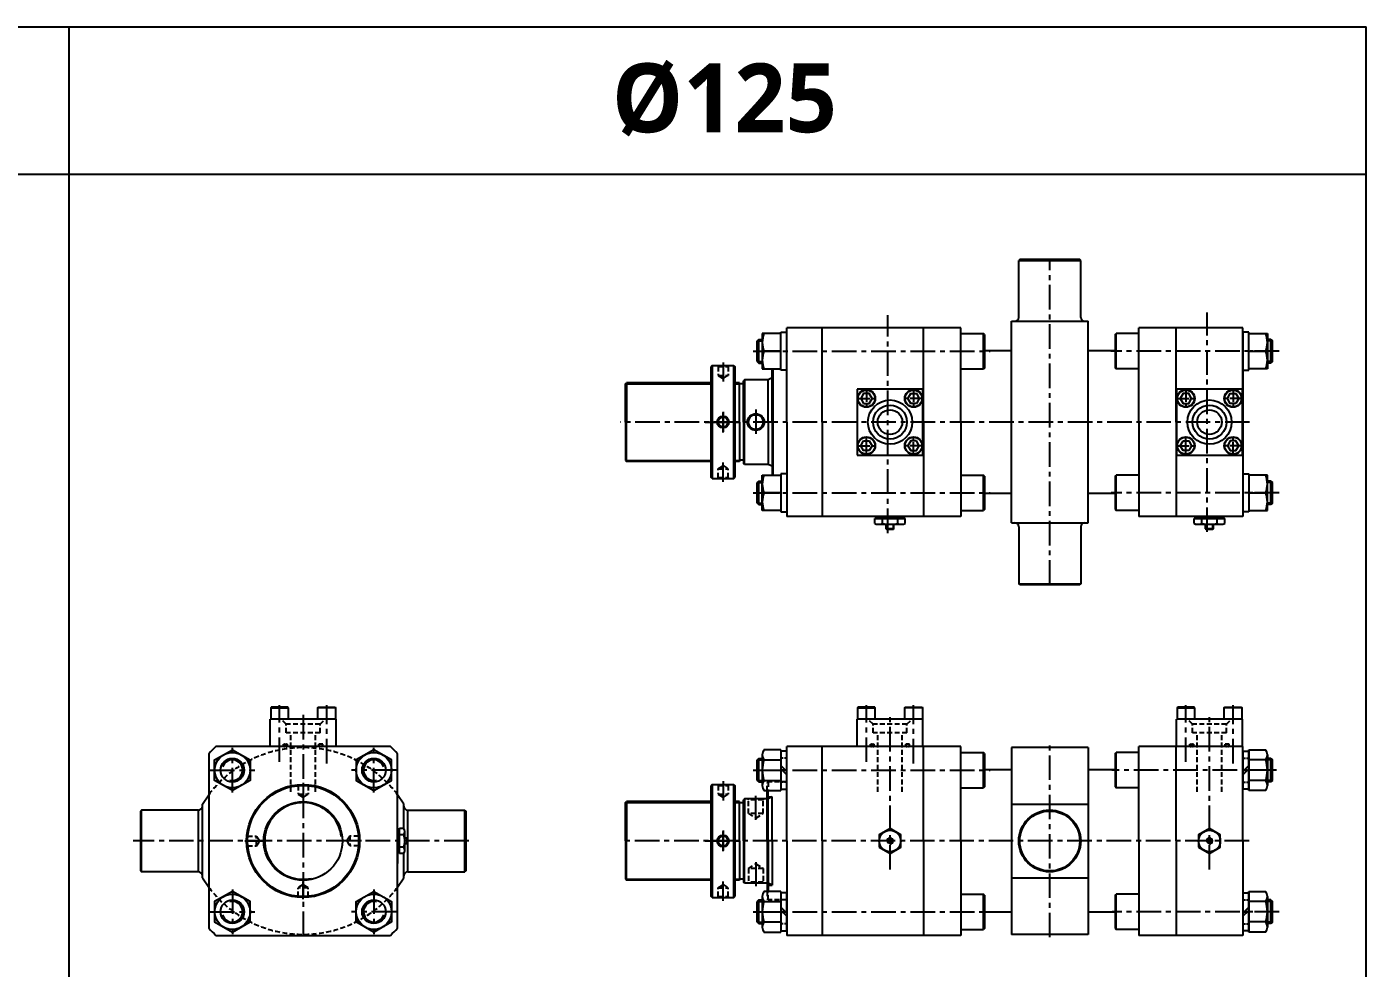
# Model space of a CAD drawing. Extents: x -819 to 9946, y 0 to 4813.
# Drawn here: x 4964 to 6327, y 3856 to 4813 of the extents above; entities that cross this region are included whole.
import ezdxf

# ---------------------------------------------------------------- set-up
doc = ezdxf.new("R2010")
doc.units = 0
doc.header["$LTSCALE"] = 10
doc.header["$MEASUREMENT"] = 0
for name, pattern in [('CENTER', [2, 1.25, -0.25, 0.25, -0.25]), ('CENTERX2', [4, 2.5, -0.5, 0.5, -0.5]), ('HIDDEN', [0.375, 0.25, -0.125]), ('HIDDENX2', [0.75, 0.5, -0.25])]:
    doc.linetypes.add(name, pattern=pattern)
doc.layers.get('0').update_dxf_attribs({"linetype": 'CONTINUOUS'})
doc.layers.get('DEFPOINTS').update_dxf_attribs({"linetype": 'CONTINUOUS'})
for name, color, linetype in [('BOM-UDEF', 3, 'CONTINUOUS'), ('CEN', 1, 'CENTERX2'), ('CENTER', 1, 'CENTER'), ('HID', 2, 'HIDDENX2'), ('HIDDEN', 2, 'HIDDEN'), ('ML', 7, 'CONTINUOUS')]:
    doc.layers.add(name, color=color, linetype=linetype)
doc.styles.add('문자', font='romans.shx')

msp = doc.modelspace()

# ---------------------------------------------------------------- linework, layer by layer
for p, q in [((0, 4813.421), (6326.829, 4813.421)), ((5007.241, 2898.27), (5007.241, 4813.421)), ((6326.829, 2898.27), (6326.829, 4813.421)), ((1792, 4663.42), (6326.829, 4663.42)), ((5351.191, 3988.249), (5348.691, 3988.249)), ((5351.191, 3982.249), (5348.691, 3982.249)), ((5351.191, 3982.249), (5351.191, 3988.249)), ((5351.191, 3988.249), (5351.691, 3987.749)), ((5351.191, 3982.249), (5351.691, 3982.749)), ((5351.691, 3982.749), (5351.691, 3987.749))]:
    msp.add_line(p, q)
at = {"color": 7, "linetype": 'Continuous'}
for p, q in [((5826.774, 4308.333), (5826.774, 4313.351)), ((5826.774, 4313.351), (5833.112, 4313.351)), ((5827.774, 4313.351), (5827.774, 4315.351)), ((5827.774, 4315.351), (5856.95, 4315.351)), ((5829.949, 4307.351), (5854.775, 4307.351)), ((5833.112, 4313.351), (5857.95, 4313.351)), ((5834.568, 4308.333), (5834.568, 4313.351)), ((5838.362, 4307.606), (5838.362, 4307.608)), ((5838.362, 4302.851), (5838.362, 4307.351)), ((5846.362, 4302.851), (5846.362, 4307.351)), ((5850.156, 4308.333), (5850.156, 4313.351)), ((5856.95, 4313.351), (5856.95, 4315.351)), ((5857.95, 4308.333), (5857.95, 4313.351)), ((6151.774, 4308.333), (6151.774, 4313.351)), ((6151.774, 4313.351), (6158.112, 4313.351)), ((6152.774, 4313.351), (6152.774, 4315.351)), ((6152.774, 4315.351), (6181.95, 4315.351)), ((6154.949, 4307.351), (6179.775, 4307.351)), ((6158.112, 4313.351), (6182.95, 4313.351)), ((6159.568, 4308.333), (6159.568, 4313.351)), ((6163.362, 4307.606), (6163.362, 4307.608)), ((6163.362, 4302.851), (6163.362, 4307.351)), ((6171.362, 4302.851), (6171.362, 4307.351)), ((6175.156, 4308.333), (6175.156, 4313.351)), ((6181.95, 4313.351), (6181.95, 4315.351)), ((6182.95, 4308.333), (6182.95, 4313.351)), ((5838.362, 4302.851), (5838.862, 4302.351)), ((5846.362, 4302.851), (5838.362, 4302.851)), ((5838.862, 4302.351), (5845.862, 4302.351)), ((5846.362, 4302.851), (5845.862, 4302.351)), ((6163.362, 4302.851), (6163.862, 4302.351)), ((6171.362, 4302.851), (6163.362, 4302.851)), ((6163.862, 4302.351), (6170.862, 4302.351)), ((6171.362, 4302.851), (6170.862, 4302.351)), ((5343.291, 3997.249), (5341.291, 3997.249)), ((5347.709, 3997.95), (5343.291, 3997.95)), ((5343.291, 3985.249), (5343.291, 3997.95)), ((5348.691, 3975.723), (5348.691, 3994.775)), ((5347.709, 3991.6), (5343.291, 3991.6)), ((5343.291, 3972.547), (5343.291, 3985.249)), ((5343.291, 3973.249), (5341.291, 3973.249)), ((5347.709, 3978.898), (5343.291, 3978.898)), ((5347.709, 3972.547), (5343.291, 3972.547))]:
    msp.add_line(p, q, dxfattribs=at)
for points in [[(5831.362, 3978.898), (5842.362, 3972.547), (5853.362, 3978.898), (5853.362, 3991.6), (5842.362, 3997.95), (5831.362, 3991.6)], [(6156.362, 3978.898), (6167.362, 3972.547), (6178.362, 3978.898), (6178.362, 3991.6), (6167.362, 3997.95), (6156.362, 3991.6)], [(5841.496, 3986.749), (5840.63, 3985.249), (5841.496, 3983.749), (5843.228, 3983.749), (5844.094, 3985.249), (5843.228, 3986.749)], [(6166.496, 3986.749), (6165.63, 3985.249), (6166.496, 3983.749), (6168.228, 3983.749), (6169.094, 3985.249), (6168.228, 3986.749)]]:
    msp.add_lwpolyline(points, close=True, dxfattribs=at)
for centre, radius in [((5842.362, 3985.249), 11), ((6167.362, 3985.249), 11), ((5842.362, 3985.249), 2.5), ((6167.362, 3985.249), 2.5)]:
    msp.add_circle(centre, radius, dxfattribs=at)
for centre, radius, start, end in [((5829.949, 4312.973), 5.623, 235.615753, 270), ((5830.671, 4315.571), 8.22, 241.700645, 298.299355), ((5842.354, 4338.697), 31.347, 255.617183, 270.014071), ((5842.37, 4338.697), 31.347, 269.985929, 284.382817), ((5854.053, 4315.571), 8.22, 241.700645, 298.299355), ((6154.949, 4312.973), 5.623, 235.615753, 270), ((6155.671, 4315.571), 8.22, 241.700645, 298.299355), ((6167.354, 4338.697), 31.347, 255.617183, 270.014071), ((6167.37, 4338.697), 31.347, 269.985929, 284.382817), ((6179.053, 4315.571), 8.22, 241.700645, 298.299355), ((5343.068, 3994.775), 5.623, 325.615753, 34.384247), ((5327.674, 3985.249), 21.018, 0, 17.587954), ((5327.674, 3985.249), 21.018, 342.412046, 0), ((5343.068, 3975.723), 5.623, 325.615753, 34.384247), ((5343.068, 3975.723), 5.623, 325.615753, 0)]:
    msp.add_arc(centre, radius, start, end, dxfattribs=at)
at = {"layer": 'BOM-UDEF', "color": 0}
for p, q in [((5965.862, 4513.851), (6043.862, 4513.851)), ((5965.862, 4308.851), (5965.862, 4513.851)), ((6043.862, 4308.851), (6043.862, 4513.851)), ((5142.786, 4022.749), (5149.286, 4032.321)), ((5347.786, 4022.749), (5341.286, 4032.321)), ((5965.862, 4022.749), (6043.862, 4022.749)), ((5138.786, 3953.749), (5138.786, 4016.749)), ((5351.786, 3953.749), (5351.786, 4016.749)), ((5142.786, 3947.749), (5149.286, 3938.176)), ((5341.286, 3938.176), (5347.786, 3947.749)), ((5965.862, 3947.749), (6043.862, 3947.749))]:
    msp.add_line(p, q, dxfattribs=at)
at = {"layer": 'CEN'}
for p, q in [((6004.862, 4245.851), (6004.862, 4576.851)), ((5840.106, 4298.353), (5840.106, 4520.143)), ((6165.106, 4299.552), (6165.106, 4522.838)), ((5703.255, 4483.351), (5944.099, 4483.351)), ((6238.124, 4483.351), (6067.041, 4483.351)), ((5672.558, 4472.095), (5672.558, 4452.538)), ((5672.558, 4472.095), (5672.558, 4452.538)), ((5672.558, 4421.861), (5672.558, 4401.584)), ((5672.558, 4400.841), (5672.558, 4421.117)), ((5705.862, 4424.304), (5705.862, 4398.397)), ((6208.23, 4411.351), (5567.857, 4411.351)), ((5654.43, 4411.351), (5689.706, 4411.351)), ((5654.43, 4411.351), (5689.706, 4411.351)), ((5654.43, 4411.351), (5689.706, 4411.351)), ((5654.43, 4411.351), (5689.706, 4411.351)), ((5672.558, 4350.606), (5672.558, 4370.163)), ((5672.558, 4350.606), (5672.558, 4370.163)), ((5703.205, 4339.351), (5944.099, 4339.351)), ((6238.124, 4339.351), (6067.203, 4339.351)), ((5221.286, 4065.622), (5221.286, 4123.252)), ((5269.286, 4064.22), (5269.286, 4123.252)), ((5818.362, 4065.622), (5818.362, 4123.252)), ((5866.362, 4064.22), (5866.362, 4123.252)), ((6143.362, 4065.622), (6143.362, 4123.252)), ((6191.362, 4064.22), (6191.362, 4123.252)), ((5245.286, 4113.403), (5245.286, 3884.709)), ((5842.362, 3956.208), (5842.362, 4111.175)), ((6167.362, 3956.208), (6167.362, 4112.529)), ((5173.286, 4034.513), (5173.286, 4079.984)), ((5317.286, 4034.513), (5317.286, 4079.984)), ((6004.862, 3887.328), (6004.862, 4085.803)), ((5150.551, 4057.249), (5196.022, 4057.249)), ((5340.022, 4057.249), (5294.551, 4057.249)), ((5703.217, 4057.249), (5944.099, 4057.249)), ((6235.491, 4057.249), (6067.884, 4057.249)), ((5245.286, 4044.493), (5245.286, 4026.437)), ((5672.558, 4045.993), (5672.558, 4026.437)), ((5672.558, 4045.993), (5672.558, 4026.437)), ((5705.862, 4006.693), (5705.862, 4031.322)), ((5672.558, 3995.759), (5672.558, 3975.482)), ((5672.558, 3974.739), (5672.558, 3995.015)), ((5413.861, 3985.249), (5072.515, 3985.249)), ((5186.042, 3985.249), (5204.098, 3985.249)), ((5304.531, 3985.249), (5286.474, 3985.249)), ((6207.747, 3985.249), (5568.001, 3985.249)), ((5654.43, 3985.249), (5689.706, 3985.249)), ((5654.43, 3985.249), (5689.706, 3985.249)), ((5654.43, 3985.249), (5689.706, 3985.249)), ((5654.43, 3985.249), (5689.706, 3985.249)), ((5705.862, 3963.805), (5705.862, 3939.176)), ((5245.286, 3926.004), (5245.286, 3944.061)), ((5672.558, 3924.504), (5672.558, 3944.061)), ((5672.558, 3924.504), (5672.558, 3944.061)), ((5173.286, 3935.984), (5173.286, 3890.513)), ((5317.286, 3935.984), (5317.286, 3890.513)), ((5150.551, 3913.249), (5196.022, 3913.249)), ((5340.022, 3913.249), (5294.551, 3913.249)), ((5703.217, 3913.249), (5944.099, 3913.249)), ((6238.124, 3913.249), (6068.343, 3913.249))]:
    msp.add_line(p, q, dxfattribs=at)
at = {"layer": 'CENTER'}
for p, q in [((5712.369, 4483.351), (5731.549, 4483.351)), ((6226.352, 4483.351), (6207.172, 4483.351)), ((5818.362, 4444.441), (5818.362, 4426.261)), ((5866.362, 4444.441), (5866.362, 4426.261)), ((6143.362, 4444.441), (6143.362, 4426.261)), ((6191.362, 4444.441), (6191.362, 4426.261)), ((5809.272, 4435.351), (5827.452, 4435.351)), ((5875.452, 4435.351), (5857.272, 4435.351)), ((6134.272, 4435.351), (6152.452, 4435.351)), ((6200.452, 4435.351), (6182.272, 4435.351)), ((5818.362, 4378.261), (5818.362, 4396.441)), ((5866.362, 4378.261), (5866.362, 4396.441)), ((6143.362, 4378.261), (6143.362, 4396.441)), ((6191.362, 4378.261), (6191.362, 4396.441)), ((5809.272, 4387.351), (5827.452, 4387.351)), ((5875.452, 4387.351), (5857.272, 4387.351)), ((6134.272, 4387.351), (6152.452, 4387.351)), ((6200.452, 4387.351), (6182.272, 4387.351)), ((5712.369, 4339.351), (5731.549, 4339.351)), ((6226.352, 4339.351), (6207.172, 4339.351)), ((5708.163, 4057.249), (5731.549, 4057.249)), ((5708.163, 4057.249), (5731.549, 4057.249)), ((5737.449, 4057.249), (5731.369, 4057.249)), ((6201.272, 4057.249), (6207.352, 4057.249)), ((6226.352, 4057.249), (6207.172, 4057.249)), ((5708.163, 3913.249), (5731.549, 3913.249)), ((5708.163, 3913.249), (5731.549, 3913.249)), ((5737.449, 3913.249), (5731.369, 3913.249)), ((6201.272, 3913.249), (6207.352, 3913.249)), ((6226.352, 3913.249), (6207.172, 3913.249)), ((6226.352, 3913.249), (6207.172, 3913.249))]:
    msp.add_line(p, q, dxfattribs=at)
at = {"layer": 'DEFPOINTS', "color": 0, "linetype": 'ByBlock'}
msp.add_point((5693.362, 3943.249), dxfattribs=at)
at = {"layer": 'HID'}
for p, q in [((5667.558, 4467.851), (5666.558, 4468.851)), ((5667.558, 4467.851), (5666.558, 4468.851)), ((5667.558, 4467.851), (5667.558, 4458.851)), ((5667.558, 4467.851), (5667.558, 4458.851)), ((5667.558, 4467.851), (5677.558, 4467.851)), ((5667.558, 4467.851), (5677.558, 4467.851)), ((5667.558, 4458.851), (5677.558, 4458.851)), ((5667.558, 4458.851), (5672.558, 4455.684)), ((5667.558, 4458.851), (5672.558, 4455.684)), ((5667.558, 4458.851), (5677.558, 4458.851)), ((5672.558, 4455.684), (5677.558, 4458.851)), ((5672.558, 4455.684), (5677.558, 4458.851)), ((5677.558, 4467.851), (5678.558, 4468.851)), ((5677.558, 4467.851), (5678.558, 4468.851)), ((5677.558, 4467.851), (5677.558, 4458.851)), ((5677.558, 4467.851), (5677.558, 4458.851)), ((5667.558, 4363.851), (5672.558, 4367.017)), ((5667.558, 4363.851), (5672.558, 4367.017)), ((5667.558, 4354.851), (5667.558, 4363.851)), ((5667.558, 4354.851), (5667.558, 4363.851)), ((5667.558, 4363.851), (5677.558, 4363.851)), ((5667.558, 4363.851), (5677.558, 4363.851)), ((5672.558, 4367.017), (5677.558, 4363.851)), ((5672.558, 4367.017), (5677.558, 4363.851)), ((5677.558, 4354.851), (5677.558, 4363.851)), ((5677.558, 4354.851), (5677.558, 4363.851)), ((5667.558, 4354.851), (5666.558, 4353.851)), ((5667.558, 4354.851), (5666.558, 4353.851)), ((5667.558, 4354.851), (5677.558, 4354.851)), ((5667.558, 4354.851), (5677.558, 4354.851)), ((5677.558, 4354.851), (5678.558, 4353.851)), ((5677.558, 4354.851), (5678.558, 4353.851)), ((5228.036, 4103.999), (5222.786, 4109.249)), ((5228.036, 4095.249), (5228.036, 4103.999)), ((5262.536, 4103.999), (5228.036, 4103.999)), ((5262.536, 4103.999), (5267.786, 4109.249)), ((5262.536, 4095.249), (5262.536, 4103.999)), ((5825.112, 4103.999), (5819.862, 4109.249)), ((5859.612, 4103.999), (5825.112, 4103.999)), ((5825.112, 4095.249), (5825.112, 4103.999)), ((5859.612, 4103.999), (5864.862, 4109.249)), ((5859.612, 4095.249), (5859.612, 4103.999)), ((6150.112, 4103.999), (6144.862, 4109.249)), ((6150.112, 4095.249), (6150.112, 4103.999)), ((6184.612, 4103.999), (6150.112, 4103.999)), ((6184.612, 4103.999), (6189.862, 4109.249)), ((6184.612, 4095.249), (6184.612, 4103.999)), ((5262.536, 4095.249), (5228.036, 4095.249)), ((5232.786, 4035.361), (5232.786, 4095.249)), ((5257.786, 4035.361), (5257.786, 4095.249)), ((5859.612, 4095.249), (5825.112, 4095.249)), ((5829.862, 4035.361), (5829.862, 4095.249)), ((5854.862, 4035.361), (5854.862, 4095.249)), ((6184.612, 4095.249), (6150.112, 4095.249)), ((6154.862, 4035.361), (6154.862, 4095.249)), ((6179.862, 4035.361), (6179.862, 4095.249)), ((5225.286, 4083.649), (5229.286, 4083.649)), ((5225.286, 4081.249), (5225.286, 4083.649)), ((5229.286, 4081.249), (5229.286, 4083.649)), ((5261.286, 4081.249), (5261.286, 4083.649)), ((5265.286, 4083.649), (5261.286, 4083.649)), ((5265.286, 4081.249), (5265.286, 4083.649)), ((5822.362, 4081.249), (5822.362, 4083.649)), ((5822.362, 4083.649), (5826.362, 4083.649)), ((5826.362, 4081.249), (5826.362, 4083.649)), ((5858.362, 4081.249), (5858.362, 4083.649)), ((5862.362, 4083.649), (5858.362, 4083.649)), ((5862.362, 4081.249), (5862.362, 4083.649)), ((6147.362, 4083.649), (6151.362, 4083.649)), ((6147.362, 4081.249), (6147.362, 4083.649)), ((6151.362, 4081.249), (6151.362, 4083.649)), ((6183.362, 4081.249), (6183.362, 4083.649)), ((6187.362, 4083.649), (6183.362, 4083.649)), ((6187.362, 4081.249), (6187.362, 4083.649)), ((5240.286, 4041.749), (5239.588, 4042.447)), ((5240.286, 4041.749), (5250.286, 4041.749)), ((5240.286, 4041.749), (5240.286, 4032.749)), ((5250.286, 4041.749), (5250.985, 4042.447)), ((5250.286, 4041.749), (5250.286, 4032.749)), ((5667.558, 4041.749), (5666.558, 4042.749)), ((5667.558, 4041.749), (5666.558, 4042.749)), ((5667.558, 4041.749), (5667.558, 4032.749)), ((5667.558, 4041.749), (5667.558, 4032.749)), ((5667.558, 4041.749), (5677.558, 4041.749)), ((5667.558, 4041.749), (5677.558, 4041.749)), ((5677.558, 4041.749), (5678.558, 4042.749)), ((5677.558, 4041.749), (5678.558, 4042.749)), ((5677.558, 4041.749), (5677.558, 4032.749)), ((5677.558, 4041.749), (5677.558, 4032.749)), ((5718.362, 4045.249), (5717.362, 4044.249)), ((5717.362, 4036.464), (5717.362, 4044.249)), ((5737.362, 4045.249), (5718.362, 4045.249)), ((5718.362, 4045.249), (5718.362, 4036.464)), ((5240.286, 4032.749), (5245.286, 4029.583)), ((5240.286, 4032.749), (5250.286, 4032.749)), ((5245.286, 4029.583), (5250.286, 4032.749)), ((5667.558, 4032.749), (5672.558, 4029.583)), ((5667.558, 4032.749), (5672.558, 4029.583)), ((5667.558, 4032.749), (5677.558, 4032.749)), ((5667.558, 4032.749), (5677.558, 4032.749)), ((5672.558, 4029.583), (5677.558, 4032.749)), ((5672.558, 4029.583), (5677.558, 4032.749)), ((5697.362, 4028.249), (5698.362, 4027.249)), ((5713.362, 4027.249), (5698.362, 4027.249)), ((5698.362, 4013.249), (5698.362, 4027.249)), ((5713.362, 4027.249), (5714.362, 4028.249)), ((5713.362, 4013.249), (5713.362, 4027.249)), ((5713.362, 4013.249), (5698.362, 4013.249)), ((5698.362, 4013.249), (5705.862, 4008.622)), ((5705.862, 4008.622), (5713.362, 4013.249)), ((5188.786, 3990.249), (5188.088, 3990.947)), ((5188.786, 3980.249), (5188.088, 3979.55)), ((5188.786, 3990.249), (5197.786, 3990.249)), ((5188.786, 3980.249), (5188.786, 3990.249)), ((5188.786, 3980.249), (5197.786, 3980.249)), ((5200.952, 3985.249), (5197.786, 3990.249)), ((5197.786, 3980.249), (5197.786, 3990.249)), ((5197.786, 3980.249), (5200.952, 3985.249)), ((5292.786, 3990.249), (5289.62, 3985.249)), ((5289.62, 3985.249), (5292.786, 3980.249)), ((5301.786, 3990.249), (5292.786, 3990.249)), ((5292.786, 3990.249), (5292.786, 3980.249)), ((5301.786, 3980.249), (5292.786, 3980.249)), ((5301.786, 3990.249), (5302.485, 3990.947)), ((5301.786, 3990.249), (5301.786, 3980.249)), ((5301.786, 3980.249), (5302.485, 3979.55)), ((5698.362, 3957.249), (5705.862, 3961.876)), ((5713.362, 3957.249), (5698.362, 3957.249)), ((5698.362, 3957.249), (5698.362, 3943.249)), ((5705.862, 3961.876), (5713.362, 3957.249)), ((5713.362, 3957.249), (5713.362, 3943.249)), ((5245.286, 3940.915), (5240.286, 3937.749)), ((5250.286, 3937.749), (5245.286, 3940.915)), ((5667.558, 3937.749), (5672.558, 3940.915)), ((5667.558, 3937.749), (5672.558, 3940.915)), ((5672.558, 3940.915), (5677.558, 3937.749)), ((5672.558, 3940.915), (5677.558, 3937.749)), ((5697.362, 3942.249), (5698.362, 3943.249)), ((5713.362, 3943.249), (5698.362, 3943.249)), ((5713.362, 3943.249), (5714.362, 3942.249)), ((5240.286, 3928.749), (5239.588, 3928.05)), ((5240.286, 3928.749), (5240.286, 3937.749)), ((5250.286, 3937.749), (5240.286, 3937.749)), ((5250.286, 3928.749), (5240.286, 3928.749)), ((5250.286, 3928.749), (5250.286, 3937.749)), ((5250.286, 3928.749), (5250.985, 3928.05)), ((5667.558, 3928.749), (5666.558, 3927.749)), ((5667.558, 3928.749), (5666.558, 3927.749)), ((5667.558, 3928.749), (5667.558, 3937.749)), ((5667.558, 3928.749), (5667.558, 3937.749)), ((5667.558, 3937.749), (5677.558, 3937.749)), ((5667.558, 3937.749), (5677.558, 3937.749)), ((5667.558, 3928.749), (5677.558, 3928.749)), ((5667.558, 3928.749), (5677.558, 3928.749)), ((5677.558, 3928.749), (5677.558, 3937.749)), ((5677.558, 3928.749), (5677.558, 3937.749)), ((5677.558, 3928.749), (5678.558, 3927.749)), ((5677.558, 3928.749), (5678.558, 3927.749)), ((5717.362, 3934.033), (5717.362, 3926.249)), ((5718.362, 3925.249), (5717.362, 3926.249)), ((5718.362, 3925.249), (5718.362, 3934.033)), ((5737.362, 3925.249), (5718.362, 3925.249))]:
    msp.add_line(p, q, dxfattribs=at)
for centre, radius, start, end in [((5245.286, 3960.14), 120.109, 36.938977, 143.061023), ((5226.568, 4082.449), 1.2, 90, 270), ((5227.952, 4082.449), 1.2, 270, 90), ((5262.621, 4082.449), 1.2, 90, 270), ((5264.005, 4082.449), 1.2, 270, 90), ((5823.644, 4082.449), 1.2, 90, 270), ((5825.027, 4082.449), 1.2, 270, 90), ((5859.696, 4082.449), 1.2, 90, 270), ((5861.08, 4082.449), 1.2, 270, 90), ((6148.644, 4082.449), 1.2, 90, 270), ((6150.027, 4082.449), 1.2, 270, 90), ((6184.696, 4082.449), 1.2, 90, 270), ((6186.08, 4082.449), 1.2, 270, 90), ((5245.286, 4010.357), 120.109, 216.938977, 323.061023)]:
    msp.add_arc(centre, radius, start, end, dxfattribs=at)
at = {"layer": 'HIDDEN'}
for p, q in [((5737.359, 4069.499), (5731.459, 4069.499)), ((6201.362, 4069.499), (6207.262, 4069.499)), ((5737.359, 4044.999), (5731.459, 4044.999)), ((6201.362, 4044.999), (6207.262, 4044.999)), ((5737.359, 3925.499), (5731.459, 3925.499)), ((6201.362, 3925.499), (6207.262, 3925.499)), ((5737.359, 3900.999), (5731.459, 3900.999)), ((6201.362, 3900.999), (6207.262, 3900.999))]:
    msp.add_line(p, q, dxfattribs=at)
at = {"layer": 'ML'}
for p, q in [((5974.362, 4576.851), (5973.362, 4575.851)), ((5973.362, 4517.851), (5973.362, 4575.851)), ((5973.362, 4575.851), (6036.362, 4575.851)), ((6035.362, 4576.851), (5974.362, 4576.851)), ((6036.362, 4575.851), (6035.362, 4576.851)), ((6036.362, 4517.851), (6036.362, 4575.851)), ((5712.459, 4501.351), (5712.459, 4465.351)), ((5731.459, 4501.351), (5712.459, 4501.351)), ((5731.459, 4464.001), (5731.459, 4502.701)), ((5731.459, 4502.701), (5737.359, 4502.701)), ((5731.459, 4465.351), (5731.459, 4501.351)), ((5914.362, 4507.351), (5737.362, 4507.351)), ((5737.362, 4411.351), (5737.362, 4507.351)), ((5773.362, 4411.351), (5773.362, 4507.351)), ((5876.362, 4411.351), (5876.362, 4507.351)), ((5914.362, 4411.351), (5914.362, 4507.351)), ((5914.362, 4501.351), (5937.362, 4501.351)), ((5937.362, 4465.351), (5937.362, 4501.351)), ((5938.362, 4500.351), (5937.362, 4501.351)), ((5938.362, 4500.351), (5938.362, 4466.351)), ((6071.362, 4500.351), (6072.362, 4501.351)), ((6071.362, 4500.351), (6071.362, 4466.351)), ((6095.362, 4501.351), (6072.362, 4501.351)), ((6072.362, 4465.351), (6072.362, 4501.351)), ((6201.362, 4507.351), (6095.362, 4507.351)), ((6095.362, 4411.351), (6095.362, 4507.351)), ((6133.362, 4411.351), (6133.362, 4507.351)), ((6201.362, 4411.351), (6201.362, 4507.351)), ((6207.262, 4502.701), (6201.362, 4502.701)), ((6201.362, 4502.701), (6201.362, 4320.001)), ((6201.362, 4501.351), (6201.362, 4465.351)), ((6207.262, 4464.001), (6207.262, 4502.701)), ((6207.262, 4465.351), (6207.262, 4501.351)), ((6207.262, 4501.351), (6226.262, 4501.351)), ((6226.262, 4501.351), (6226.262, 4465.351)), ((5708.769, 4495.351), (5707.269, 4493.851)), ((5707.269, 4472.851), (5707.269, 4493.851)), ((5708.769, 4471.351), (5708.769, 4495.351)), ((5708.769, 4495.351), (5712.369, 4495.351)), ((5731.459, 4483.351), (5714.066, 4483.351)), ((5965.862, 4483.851), (5938.362, 4483.851)), ((6071.362, 4483.851), (6043.862, 4483.851)), ((6207.262, 4483.351), (6224.654, 4483.351)), ((6229.952, 4495.351), (6226.352, 4495.351)), ((6229.952, 4471.351), (6229.952, 4495.351)), ((6229.952, 4495.351), (6231.452, 4493.851)), ((6231.452, 4472.851), (6231.452, 4493.851)), ((5707.269, 4472.851), (5708.769, 4471.351)), ((5708.769, 4471.351), (5712.369, 4471.351)), ((6229.952, 4471.351), (6226.352, 4471.351)), ((6231.452, 4472.851), (6229.952, 4471.351)), ((5661.558, 4468.851), (5660.558, 4467.851)), ((5661.558, 4468.851), (5660.558, 4467.851)), ((5660.558, 4354.851), (5660.558, 4467.851)), ((5660.558, 4467.851), (5660.558, 4354.851)), ((5661.558, 4468.851), (5661.558, 4353.851)), ((5661.558, 4353.851), (5661.558, 4468.851)), ((5661.558, 4468.851), (5683.558, 4468.851)), ((5661.558, 4468.851), (5683.558, 4468.851)), ((5683.558, 4468.851), (5683.558, 4353.851)), ((5683.558, 4353.851), (5683.558, 4468.851)), ((5683.558, 4468.851), (5684.558, 4467.851)), ((5683.558, 4468.851), (5684.558, 4467.851)), ((5684.558, 4354.851), (5684.558, 4467.851)), ((5684.558, 4467.851), (5684.558, 4354.851)), ((5712.459, 4465.351), (5731.459, 4465.351)), ((5722.362, 4456.351), (5718.362, 4454.351)), ((5722.362, 4411.351), (5722.362, 4465.351)), ((5723.362, 4357.351), (5723.362, 4465.351)), ((5737.359, 4464.001), (5731.459, 4464.001)), ((5914.362, 4465.351), (5937.362, 4465.351)), ((5938.362, 4466.351), (5937.362, 4465.351)), ((6071.362, 4466.351), (6072.362, 4465.351)), ((6095.362, 4465.351), (6072.362, 4465.351)), ((6201.362, 4464.001), (6207.262, 4464.001)), ((6226.262, 4465.351), (6207.262, 4465.351)), ((5573.362, 4450.351), (5574.362, 4451.351)), ((5573.362, 4411.351), (5573.362, 4450.351)), ((5574.362, 4451.351), (5574.362, 4411.351)), ((5660.558, 4451.351), (5574.362, 4451.351)), ((5689.362, 4451.351), (5684.558, 4451.351)), ((5689.362, 4411.351), (5689.362, 4451.351)), ((5693.362, 4450.101), (5689.362, 4450.101)), ((5694.362, 4454.351), (5693.362, 4453.351)), ((5693.362, 4411.351), (5693.362, 4453.351)), ((5694.362, 4454.351), (5694.362, 4411.351)), ((5718.362, 4454.351), (5694.362, 4454.351)), ((5718.362, 4411.351), (5718.362, 4454.351)), ((5875.862, 4444.851), (5808.862, 4444.851)), ((5808.862, 4444.851), (5808.862, 4377.851)), ((5875.862, 4377.851), (5875.862, 4444.851)), ((6200.862, 4444.851), (6133.862, 4444.851)), ((6133.862, 4444.851), (6133.862, 4377.851)), ((6200.862, 4377.851), (6200.862, 4444.851)), ((5573.362, 4411.351), (5573.362, 4372.351)), ((5574.362, 4371.351), (5574.362, 4411.351)), ((5689.362, 4411.351), (5689.362, 4371.351)), ((5693.362, 4411.351), (5693.362, 4369.351)), ((5694.362, 4368.351), (5694.362, 4411.351)), ((5718.362, 4411.351), (5718.362, 4368.351)), ((5722.362, 4411.351), (5722.362, 4366.351)), ((5722.362, 4411.351), (5722.362, 4357.351)), ((5737.362, 4411.351), (5737.362, 4315.351)), ((5773.362, 4411.351), (5773.362, 4315.351)), ((5876.362, 4411.351), (5876.362, 4315.351)), ((5914.362, 4411.351), (5914.362, 4315.351)), ((6095.362, 4411.351), (6095.362, 4315.351)), ((6133.362, 4411.351), (6133.362, 4315.351)), ((6201.362, 4411.351), (6201.362, 4315.351)), ((5808.862, 4377.851), (5875.862, 4377.851)), ((6133.862, 4377.851), (6200.862, 4377.851)), ((5573.362, 4372.351), (5574.362, 4371.351)), ((5660.558, 4371.351), (5574.362, 4371.351)), ((5689.362, 4371.351), (5684.558, 4371.351)), ((5693.362, 4372.601), (5689.362, 4372.601)), ((5694.362, 4368.351), (5693.362, 4369.351)), ((5718.362, 4368.351), (5694.362, 4368.351)), ((5722.362, 4366.351), (5718.362, 4368.351)), ((5722.362, 4366.351), (5718.362, 4368.351)), ((5661.558, 4353.851), (5660.558, 4354.851)), ((5661.558, 4353.851), (5660.558, 4354.851)), ((5661.558, 4353.851), (5683.558, 4353.851)), ((5661.558, 4353.851), (5683.558, 4353.851)), ((5683.558, 4353.851), (5684.558, 4354.851)), ((5683.558, 4353.851), (5684.558, 4354.851)), ((5708.769, 4351.351), (5707.269, 4349.851)), ((5707.269, 4328.851), (5707.269, 4349.851)), ((5708.769, 4327.351), (5708.769, 4351.351)), ((5708.769, 4351.351), (5712.369, 4351.351)), ((5712.459, 4321.351), (5712.459, 4357.351)), ((5712.459, 4357.351), (5731.459, 4357.351)), ((5731.459, 4358.701), (5731.459, 4320.001)), ((5737.359, 4358.701), (5731.459, 4358.701)), ((5731.459, 4357.351), (5731.459, 4321.351)), ((5914.362, 4357.351), (5937.362, 4357.351)), ((5937.362, 4321.351), (5937.362, 4357.351)), ((5938.362, 4356.351), (5937.362, 4357.351)), ((5938.362, 4356.351), (5938.362, 4322.351)), ((6071.362, 4356.351), (6072.362, 4357.351)), ((6071.362, 4356.351), (6071.362, 4322.351)), ((6095.362, 4357.351), (6072.362, 4357.351)), ((6072.362, 4321.351), (6072.362, 4357.351)), ((6201.362, 4358.701), (6207.262, 4358.701)), ((6207.262, 4358.701), (6207.262, 4320.001)), ((6207.262, 4357.351), (6207.262, 4321.351)), ((6226.262, 4357.351), (6207.262, 4357.351)), ((6226.262, 4321.351), (6226.262, 4357.351)), ((6229.952, 4351.351), (6226.352, 4351.351)), ((6229.952, 4327.351), (6229.952, 4351.351)), ((6229.952, 4351.351), (6231.452, 4349.851)), ((6231.452, 4328.851), (6231.452, 4349.851)), ((5731.459, 4339.351), (5714.066, 4339.351)), ((5965.862, 4338.851), (5938.362, 4338.851)), ((6071.362, 4338.851), (6043.862, 4338.851)), ((6207.262, 4339.351), (6224.654, 4339.351)), ((5707.269, 4328.851), (5708.769, 4327.351)), ((5708.769, 4327.351), (5712.369, 4327.351)), ((5731.459, 4321.351), (5712.459, 4321.351)), ((5731.459, 4320.001), (5737.359, 4320.001)), ((5914.362, 4321.351), (5937.362, 4321.351)), ((5938.362, 4322.351), (5937.362, 4321.351)), ((6071.362, 4322.351), (6072.362, 4321.351)), ((6095.362, 4321.351), (6072.362, 4321.351)), ((6207.262, 4320.001), (6201.362, 4320.001)), ((6207.262, 4321.351), (6226.262, 4321.351)), ((6229.952, 4327.351), (6226.352, 4327.351)), ((6231.452, 4328.851), (6229.952, 4327.351)), ((5914.362, 4315.351), (5737.362, 4315.351)), ((5965.862, 4308.851), (6043.862, 4308.851)), ((6201.362, 4315.351), (6095.362, 4315.351)), ((5973.362, 4304.851), (5973.362, 4246.851)), ((6036.362, 4304.851), (6036.362, 4246.851)), ((5974.362, 4245.851), (5973.362, 4246.851)), ((5973.362, 4246.851), (6036.362, 4246.851)), ((6035.362, 4245.851), (5974.362, 4245.851)), ((6036.362, 4246.851), (6035.362, 4245.851)), ((5212.69, 4121.249), (5212.286, 4120.549)), ((5212.286, 4120.549), (5230.286, 4120.549)), ((5212.286, 4120.549), (5212.286, 4109.249)), ((5229.882, 4121.249), (5212.69, 4121.249)), ((5230.286, 4120.549), (5229.882, 4121.249)), ((5230.286, 4109.249), (5230.286, 4120.549)), ((5260.286, 4120.549), (5260.69, 4121.249)), ((5278.286, 4120.549), (5260.286, 4120.549)), ((5260.286, 4109.249), (5260.286, 4120.549)), ((5260.69, 4121.249), (5277.882, 4121.249)), ((5277.882, 4121.249), (5278.286, 4120.549)), ((5278.286, 4120.549), (5278.286, 4109.249)), ((5809.766, 4121.249), (5809.362, 4120.549)), ((5809.362, 4120.549), (5827.362, 4120.549)), ((5809.362, 4120.549), (5809.362, 4109.249)), ((5826.958, 4121.249), (5809.766, 4121.249)), ((5827.362, 4120.549), (5826.958, 4121.249)), ((5827.362, 4109.249), (5827.362, 4120.549)), ((5857.362, 4120.549), (5857.766, 4121.249)), ((5857.362, 4109.249), (5857.362, 4120.549)), ((5875.362, 4120.549), (5857.362, 4120.549)), ((5857.766, 4121.249), (5874.958, 4121.249)), ((5874.958, 4121.249), (5875.362, 4120.549)), ((5875.362, 4120.549), (5875.362, 4109.249)), ((6134.766, 4121.249), (6134.362, 4120.549)), ((6134.362, 4120.549), (6152.362, 4120.549)), ((6134.362, 4120.549), (6134.362, 4109.249)), ((6151.958, 4121.249), (6134.766, 4121.249)), ((6152.362, 4120.549), (6151.958, 4121.249)), ((6152.362, 4109.249), (6152.362, 4120.549)), ((6182.362, 4120.549), (6182.766, 4121.249)), ((6200.362, 4120.549), (6182.362, 4120.549)), ((6182.362, 4109.249), (6182.362, 4120.549)), ((6182.766, 4121.249), (6199.958, 4121.249)), ((6199.958, 4121.249), (6200.362, 4120.549)), ((6200.362, 4120.549), (6200.362, 4109.249)), ((5211.786, 4081.249), (5211.786, 4109.249)), ((5278.786, 4109.249), (5211.786, 4109.249)), ((5278.286, 4109.249), (5260.286, 4109.249)), ((5278.786, 4081.249), (5278.786, 4109.249)), ((5875.862, 4109.249), (5808.862, 4109.249)), ((5808.862, 4081.249), (5808.862, 4109.249)), ((5875.362, 4109.249), (5857.362, 4109.249)), ((5875.862, 4081.249), (5875.862, 4109.249)), ((6133.862, 4081.249), (6133.862, 4109.249)), ((6200.862, 4109.249), (6133.862, 4109.249)), ((6200.362, 4109.249), (6182.362, 4109.249)), ((6200.862, 4081.249), (6200.862, 4109.249)), ((5334.074, 4081.249), (5156.498, 4081.249)), ((5731.459, 4078.033), (5714.066, 4078.033)), ((5731.459, 4078.033), (5731.459, 4036.464)), ((5737.359, 4076.599), (5731.459, 4076.599)), ((5737.362, 3985.249), (5737.362, 4081.249)), ((5914.362, 4081.249), (5737.362, 4081.249)), ((5773.362, 3985.249), (5773.362, 4081.249)), ((5876.362, 3985.249), (5876.362, 4081.249)), ((5914.362, 3985.249), (5914.362, 4081.249)), ((5914.362, 4075.249), (5937.362, 4075.249)), ((5937.362, 4039.249), (5937.362, 4075.249)), ((5938.362, 4074.249), (5937.362, 4075.249)), ((5965.862, 4080.249), (5965.862, 3890.249)), ((6043.862, 4080.249), (5965.862, 4080.249)), ((6043.862, 4080.249), (6043.862, 3890.249)), ((6071.362, 4074.249), (6072.362, 4075.249)), ((6095.362, 4075.249), (6072.362, 4075.249)), ((6072.362, 4039.249), (6072.362, 4075.249)), ((6201.362, 4081.249), (6095.362, 4081.249)), ((6095.362, 3985.249), (6095.362, 4081.249)), ((6133.362, 3985.249), (6133.362, 4081.249)), ((6201.362, 3985.249), (6201.362, 4081.249)), ((6201.362, 4076.599), (6207.262, 4076.599)), ((6201.362, 4037.899), (6201.362, 4076.599)), ((6201.362, 4075.249), (6201.362, 4039.249)), ((6207.262, 4078.033), (6224.654, 4078.033)), ((6207.262, 4036.464), (6207.262, 4078.033)), ((6207.262, 4076.599), (6207.262, 4037.899)), ((5149.286, 4074.037), (5149.286, 3896.461)), ((5341.286, 3896.461), (5341.286, 4074.037)), ((5708.859, 4069.249), (5707.359, 4067.749)), ((5707.359, 4046.749), (5707.359, 4067.749)), ((5708.859, 4045.249), (5708.859, 4069.249)), ((5708.859, 4069.249), (5712.459, 4069.249)), ((5712.459, 4072.837), (5712.459, 4041.66)), ((5712.459, 4072.837), (5712.459, 4041.66)), ((5714.066, 4067.641), (5731.459, 4067.641)), ((5714.066, 4067.641), (5731.459, 4067.641)), ((5737.359, 4055.968), (5731.459, 4061.868)), ((5938.362, 4074.249), (5938.362, 4040.249)), ((6071.362, 4074.249), (6071.362, 4040.249)), ((6201.362, 4055.968), (6207.262, 4061.868)), ((6224.654, 4067.641), (6207.262, 4067.641)), ((6226.262, 4072.837), (6226.262, 4041.66)), ((6229.862, 4069.249), (6226.262, 4069.249)), ((6229.862, 4069.249), (6231.362, 4067.749)), ((6229.862, 4045.249), (6229.862, 4069.249)), ((6231.362, 4046.749), (6231.362, 4067.749)), ((5737.359, 4052.63), (5731.459, 4058.53)), ((5965.862, 4057.749), (5938.362, 4057.749)), ((6071.362, 4057.749), (6043.862, 4057.749)), ((6201.362, 4052.63), (6207.262, 4058.53)), ((5661.558, 4042.749), (5660.558, 4041.749)), ((5661.558, 4042.749), (5660.558, 4041.749)), ((5660.558, 4041.749), (5660.558, 3928.749)), ((5660.558, 3928.749), (5660.558, 4041.749)), ((5661.558, 3927.749), (5661.558, 4042.749)), ((5661.558, 4042.749), (5661.558, 3927.749)), ((5661.558, 4042.749), (5683.558, 4042.749)), ((5661.558, 4042.749), (5683.558, 4042.749)), ((5683.558, 3927.749), (5683.558, 4042.749)), ((5683.558, 4042.749), (5683.558, 3927.749)), ((5683.558, 4042.749), (5684.558, 4041.749)), ((5683.558, 4042.749), (5684.558, 4041.749)), ((5684.558, 4041.749), (5684.558, 3928.749)), ((5684.558, 3928.749), (5684.558, 4041.749)), ((5707.359, 4046.749), (5708.859, 4045.249)), ((5708.859, 4045.249), (5712.459, 4045.249)), ((5714.066, 4046.856), (5731.459, 4046.856)), ((5714.066, 4046.856), (5731.459, 4046.856)), ((5714.066, 4036.464), (5731.459, 4036.464)), ((5717.362, 3985.249), (5717.362, 4036.464)), ((5718.362, 3985.249), (5718.362, 4036.464)), ((5731.459, 4037.899), (5737.359, 4037.899)), ((5914.362, 4039.249), (5937.362, 4039.249)), ((5938.362, 4040.249), (5937.362, 4039.249)), ((6071.362, 4040.249), (6072.362, 4039.249)), ((6095.362, 4039.249), (6072.362, 4039.249)), ((6207.262, 4037.899), (6201.362, 4037.899)), ((6224.654, 4046.856), (6207.262, 4046.856)), ((6224.654, 4036.464), (6207.262, 4036.464)), ((6229.862, 4045.249), (6226.262, 4045.249)), ((6231.362, 4046.749), (6229.862, 4045.249)), ((5142.786, 3947.749), (5142.786, 4022.749)), ((5347.786, 3997.95), (5347.786, 4022.749)), ((5573.362, 4024.249), (5574.362, 4025.249)), ((5573.362, 3985.249), (5573.362, 4024.249)), ((5660.558, 4025.249), (5574.362, 4025.249)), ((5574.362, 4025.249), (5574.362, 3985.249)), ((5689.362, 4025.249), (5684.558, 4025.249)), ((5689.362, 3985.249), (5689.362, 4025.249)), ((5693.362, 4023.999), (5689.362, 4023.999)), ((5694.362, 4028.249), (5693.362, 4027.249)), ((5693.362, 3985.249), (5693.362, 4027.249)), ((5694.362, 4028.249), (5694.362, 3985.249)), ((5718.362, 4028.249), (5694.362, 4028.249)), ((5717.362, 4030.249), (5722.362, 4030.249)), ((5722.362, 4030.249), (5718.362, 4028.249)), ((5718.362, 3985.249), (5718.362, 4028.249)), ((5722.362, 3985.249), (5722.362, 4030.249)), ((5080.786, 4016.749), (5079.786, 4015.749)), ((5079.786, 4015.749), (5079.786, 3954.749)), ((5138.786, 4016.749), (5080.786, 4016.749)), ((5080.786, 3953.749), (5080.786, 4016.749)), ((5351.786, 4016.749), (5409.786, 4016.749)), ((5409.786, 4016.749), (5410.786, 4015.749)), ((5409.786, 3953.749), (5409.786, 4016.749)), ((5410.786, 4015.749), (5410.786, 3954.749)), ((5573.362, 3985.249), (5573.362, 3946.249)), ((5574.362, 3945.249), (5574.362, 3985.249)), ((5689.362, 3985.249), (5689.362, 3945.249)), ((5693.362, 3985.249), (5693.362, 3943.249)), ((5694.362, 3942.249), (5694.362, 3985.249)), ((5717.362, 3985.249), (5717.362, 3934.033)), ((5718.362, 3985.249), (5718.362, 3942.249)), ((5718.362, 3985.249), (5718.362, 3934.033)), ((5722.362, 3985.249), (5722.362, 3940.249)), ((5737.362, 3985.249), (5737.362, 3889.249)), ((5773.362, 3985.249), (5773.362, 3889.249)), ((5876.362, 3985.249), (5876.362, 3889.249)), ((5914.362, 3985.249), (5914.362, 3889.249)), ((5914.362, 3985.249), (5914.362, 3889.249)), ((6095.362, 3985.249), (6095.362, 3889.249)), ((6133.362, 3985.249), (6133.362, 3889.249)), ((6201.362, 3985.249), (6201.362, 3889.249)), ((5341.286, 3978.249), (5341.286, 3962.249)), ((5347.786, 3947.749), (5347.786, 3972.547)), ((5079.786, 3954.749), (5080.786, 3953.749)), ((5138.786, 3953.749), (5080.786, 3953.749)), ((5351.786, 3953.749), (5409.786, 3953.749)), ((5410.786, 3954.749), (5409.786, 3953.749)), ((5573.362, 3946.249), (5574.362, 3945.249)), ((5660.558, 3945.249), (5574.362, 3945.249)), ((5689.362, 3945.249), (5684.558, 3945.249)), ((5693.362, 3946.499), (5689.362, 3946.499)), ((5694.362, 3942.249), (5693.362, 3943.249)), ((5718.362, 3942.249), (5694.362, 3942.249)), ((5717.362, 3940.249), (5722.362, 3940.249)), ((5722.362, 3940.249), (5718.362, 3942.249)), ((5661.558, 3927.749), (5660.558, 3928.749)), ((5661.558, 3927.749), (5660.558, 3928.749)), ((5661.558, 3927.749), (5683.558, 3927.749)), ((5661.558, 3927.749), (5683.558, 3927.749)), ((5683.558, 3927.749), (5684.558, 3928.749)), ((5683.558, 3927.749), (5684.558, 3928.749)), ((5708.859, 3925.249), (5707.359, 3923.749)), ((5708.859, 3901.249), (5708.859, 3925.249)), ((5708.859, 3925.249), (5712.459, 3925.249)), ((5712.459, 3928.837), (5712.459, 3897.66)), ((5712.459, 3928.837), (5712.459, 3897.66)), ((5731.459, 3934.033), (5714.066, 3934.033)), ((5731.459, 3934.033), (5731.459, 3892.464)), ((5731.459, 3932.599), (5731.459, 3893.899)), ((5737.359, 3932.599), (5731.459, 3932.599)), ((5737.359, 3893.899), (5737.359, 3932.599)), ((5914.362, 3931.249), (5937.362, 3931.249)), ((5937.362, 3895.249), (5937.362, 3931.249)), ((5938.362, 3930.249), (5937.362, 3931.249)), ((5938.362, 3930.249), (5938.362, 3896.249)), ((6071.362, 3930.249), (6072.362, 3931.249)), ((6071.362, 3930.249), (6071.362, 3896.249)), ((6072.362, 3895.249), (6072.362, 3931.249)), ((6095.362, 3931.249), (6072.362, 3931.249)), ((6201.362, 3932.599), (6207.262, 3932.599)), ((6207.262, 3892.464), (6207.262, 3934.033)), ((6207.262, 3934.033), (6224.654, 3934.033)), ((6207.262, 3932.599), (6207.262, 3893.899)), ((6226.262, 3928.837), (6226.262, 3897.66)), ((6226.262, 3928.837), (6226.262, 3897.66)), ((6229.862, 3925.249), (6226.262, 3925.249)), ((6229.862, 3901.249), (6229.862, 3925.249)), ((6229.862, 3925.249), (6231.362, 3923.749)), ((5707.359, 3902.749), (5707.359, 3923.749)), ((5714.066, 3923.641), (5731.459, 3923.641)), ((5714.066, 3923.641), (5731.459, 3923.641)), ((5737.359, 3911.968), (5731.459, 3917.868)), ((5737.359, 3908.63), (5731.459, 3914.53)), ((5965.862, 3912.749), (5938.362, 3912.749)), ((6071.362, 3912.749), (6043.862, 3912.749)), ((6201.362, 3911.968), (6207.262, 3917.868)), ((6201.362, 3908.63), (6207.262, 3914.53)), ((6224.654, 3923.641), (6207.262, 3923.641)), ((6224.654, 3923.641), (6207.262, 3923.641)), ((6231.362, 3902.749), (6231.362, 3923.749)), ((5707.359, 3902.749), (5708.859, 3901.249)), ((5708.859, 3901.249), (5712.459, 3901.249)), ((5714.066, 3902.856), (5731.459, 3902.856)), ((5714.066, 3902.856), (5731.459, 3902.856)), ((6224.654, 3902.856), (6207.262, 3902.856)), ((6224.654, 3902.856), (6207.262, 3902.856)), ((6229.862, 3901.249), (6226.262, 3901.249)), ((6231.362, 3902.749), (6229.862, 3901.249)), ((5156.498, 3889.249), (5334.074, 3889.249)), ((5714.066, 3892.464), (5731.459, 3892.464)), ((5731.459, 3893.899), (5737.359, 3893.899)), ((5914.362, 3889.249), (5737.362, 3889.249)), ((5914.362, 3895.249), (5937.362, 3895.249)), ((5938.362, 3896.249), (5937.362, 3895.249)), ((6043.862, 3890.249), (5965.862, 3890.249)), ((6071.362, 3896.249), (6072.362, 3895.249)), ((6095.362, 3895.249), (6072.362, 3895.249)), ((6201.362, 3889.249), (6095.362, 3889.249)), ((6207.262, 3893.899), (6201.362, 3893.899)), ((6224.654, 3892.464), (6207.262, 3892.464))]:
    msp.add_line(p, q, dxfattribs=at)
at = {"layer": 'ML', "color": 2}
for p, q in [((5707.269, 4493.851), (5712.369, 4493.851)), ((6231.452, 4493.851), (6226.352, 4493.851)), ((5707.269, 4472.851), (5712.369, 4472.851)), ((6231.452, 4472.851), (6226.352, 4472.851)), ((5573.362, 4450.351), (5660.558, 4450.351)), ((5684.558, 4450.351), (5689.362, 4450.351)), ((5573.362, 4372.351), (5660.558, 4372.351)), ((5684.558, 4372.351), (5689.362, 4372.351)), ((5707.269, 4349.851), (5712.369, 4349.851)), ((6231.452, 4349.851), (6226.352, 4349.851)), ((5707.269, 4328.851), (5712.369, 4328.851)), ((6231.452, 4328.851), (6226.352, 4328.851)), ((5838.862, 4307.546), (5838.862, 4307.548)), ((5838.862, 4302.351), (5838.862, 4307.351)), ((5845.862, 4302.351), (5845.862, 4307.351)), ((6163.862, 4307.546), (6163.862, 4307.548)), ((6163.862, 4302.351), (6163.862, 4307.351)), ((6170.862, 4302.351), (6170.862, 4307.351)), ((5707.359, 4067.749), (5712.459, 4067.749)), ((6231.362, 4067.749), (6226.262, 4067.749)), ((5707.359, 4046.749), (5712.459, 4046.749)), ((6231.362, 4046.749), (6226.262, 4046.749)), ((5573.362, 4024.249), (5660.558, 4024.249)), ((5684.558, 4024.249), (5689.362, 4024.249)), ((5351.691, 3987.749), (5348.691, 3987.749)), ((5351.691, 3982.749), (5348.691, 3982.749)), ((5573.362, 3946.249), (5660.558, 3946.249)), ((5684.558, 3946.249), (5689.362, 3946.249)), ((5707.359, 3923.749), (5712.459, 3923.749)), ((6231.362, 3923.749), (6226.262, 3923.749)), ((5707.359, 3902.749), (5712.459, 3902.749)), ((6231.362, 3902.749), (6226.262, 3902.749))]:
    msp.add_line(p, q, dxfattribs=at)
at = {"layer": 'ML'}
for points in [[(5815.475, 4430.351), (5821.249, 4430.351), (5824.135, 4435.351), (5821.249, 4440.351), (5815.475, 4440.351), (5812.588, 4435.351), (5815.475, 4430.351)], [(5869.249, 4430.351), (5863.475, 4430.351), (5860.588, 4435.351), (5863.475, 4440.351), (5869.249, 4440.351), (5872.135, 4435.351), (5869.249, 4430.351)], [(6140.475, 4430.351), (6146.249, 4430.351), (6149.135, 4435.351), (6146.249, 4440.351), (6140.475, 4440.351), (6137.588, 4435.351), (6140.475, 4430.351)], [(6194.249, 4430.351), (6188.475, 4430.351), (6185.588, 4435.351), (6188.475, 4440.351), (6194.249, 4440.351), (6197.135, 4435.351), (6194.249, 4430.351)], [(5815.475, 4392.351), (5821.249, 4392.351), (5824.135, 4387.351), (5821.249, 4382.351), (5815.475, 4382.351), (5812.588, 4387.351), (5815.475, 4392.351)], [(5869.249, 4392.351), (5863.475, 4392.351), (5860.588, 4387.351), (5863.475, 4382.351), (5869.249, 4382.351), (5872.135, 4387.351), (5869.249, 4392.351)], [(6140.475, 4392.351), (6146.249, 4392.351), (6149.135, 4387.351), (6146.249, 4382.351), (6140.475, 4382.351), (6137.588, 4387.351), (6140.475, 4392.351)], [(6194.249, 4392.351), (6188.475, 4392.351), (6185.588, 4387.351), (6188.475, 4382.351), (6194.249, 4382.351), (6197.135, 4387.351), (6194.249, 4392.351)]]:
    msp.add_lwpolyline(points, dxfattribs=at)
for points in [[(5173.286, 4078.033), (5191.286, 4067.641), (5191.286, 4046.856), (5173.286, 4036.464), (5155.286, 4046.856), (5155.286, 4067.641)], [(5317.286, 4078.033), (5299.286, 4067.641), (5299.286, 4046.856), (5317.286, 4036.464), (5335.286, 4046.856), (5335.286, 4067.641)], [(5173.286, 3892.464), (5191.286, 3902.856), (5191.286, 3923.641), (5173.286, 3934.033), (5155.286, 3923.641), (5155.286, 3902.856)], [(5317.286, 3892.464), (5299.286, 3902.856), (5299.286, 3923.641), (5317.286, 3934.033), (5335.286, 3923.641), (5335.286, 3902.856)]]:
    msp.add_lwpolyline(points, close=True, dxfattribs=at)
for centre, radius in [((5818.362, 4435.351), 9), ((5818.362, 4435.351), 8.596), ((5866.362, 4435.351), 9), ((5866.362, 4435.351), 8.596), ((6143.362, 4435.351), 9), ((6143.362, 4435.351), 8.596), ((6191.362, 4435.351), 9), ((6191.362, 4435.351), 8.596), ((5842.362, 4411.351), 22.5), ((6167.362, 4411.351), 22.5), ((5672.558, 4411.351), 6), ((5672.558, 4411.351), 6), ((5672.558, 4411.351), 5), ((5672.558, 4411.351), 5), ((5672.558, 4411.351), 5), ((5672.558, 4411.351), 5), ((5705.862, 4411.351), 8.5), ((5705.862, 4411.351), 7.5), ((5842.362, 4411.351), 17.25), ((5842.362, 4411.351), 12.5), ((6167.362, 4411.351), 17.25), ((6167.362, 4411.351), 12.5), ((5818.362, 4387.351), 9), ((5818.362, 4387.351), 8.596), ((5866.362, 4387.351), 9), ((5866.362, 4387.351), 8.596), ((6143.362, 4387.351), 9), ((6143.362, 4387.351), 8.596), ((6191.362, 4387.351), 9), ((6191.362, 4387.351), 8.596), ((5173.286, 4057.249), 18), ((5317.286, 4057.249), 18), ((5173.286, 4057.249), 12), ((5317.286, 4057.249), 12), ((5245.286, 3985.249), 57.5), ((5245.286, 3985.249), 56.5), ((5245.286, 3985.249), 40), ((6004.862, 3985.249), 31.5), ((6004.862, 3985.249), 30.5), ((5672.558, 3985.249), 6), ((5672.558, 3985.249), 6), ((5672.558, 3985.249), 5), ((5672.558, 3985.249), 5), ((5672.558, 3985.249), 5), ((5672.558, 3985.249), 5), ((5173.286, 3913.249), 18), ((5173.286, 3913.249), 12), ((5317.286, 3913.249), 18), ((5317.286, 3913.249), 12)]:
    msp.add_circle(centre, radius, dxfattribs=at)
for centre, radius, start, end in [((5969.362, 4517.851), 4, 270, 0), ((6040.362, 4517.851), 4, 180, 270), ((5738.454, 4492.351), 25.995, 159.743842, 200.256158), ((6200.267, 4492.351), 25.995, 339.743842, 20.256158), ((5738.454, 4474.351), 25.995, 159.743842, 200.256158), ((6200.267, 4474.351), 25.995, 339.743842, 20.256158), ((5738.454, 4348.351), 25.995, 159.743842, 200.256158), ((6200.267, 4348.351), 25.995, 339.743842, 20.256158), ((5738.454, 4330.351), 25.995, 159.743842, 200.256158), ((6200.267, 4330.351), 25.995, 339.743842, 20.256158), ((5969.362, 4304.851), 4, 0, 90), ((6040.362, 4304.851), 4, 90, 180), ((5245.286, 3985.249), 130.765, 132.765049, 137.234951), ((5245.286, 3985.249), 130.765, 42.765049, 47.234951), ((5721.66, 4072.837), 9.201, 145.615753, 214.384247), ((5721.66, 4072.837), 9.201, 145.615753, 214.384247), ((6217.061, 4072.837), 9.201, 325.615753, 34.384247), ((5746.851, 4057.249), 34.392, 162.412046, 197.587954), ((5746.851, 4057.249), 34.392, 162.412046, 197.587954), ((6191.87, 4057.249), 34.392, 342.412046, 17.587954), ((5721.66, 4041.66), 9.201, 145.615753, 214.384247), ((5721.66, 4041.66), 9.201, 145.615753, 214.384247), ((6217.061, 4041.66), 9.201, 325.615753, 34.384247), ((5138.786, 4020.749), 4, 270, 0), ((5351.786, 4020.749), 4, 180, 270), ((5138.786, 3949.749), 4, 0, 90), ((5351.786, 3949.749), 4, 90, 180), ((5721.66, 3928.837), 9.201, 145.615753, 214.384247), ((5721.66, 3928.837), 9.201, 145.615753, 214.384247), ((6217.061, 3928.837), 9.201, 325.615753, 34.384247), ((6217.061, 3928.837), 9.201, 325.615753, 34.384247), ((5746.851, 3913.249), 34.392, 162.412046, 197.587954), ((5746.851, 3913.249), 34.392, 162.412046, 197.587954), ((6191.87, 3913.249), 34.392, 342.412046, 17.587954), ((6191.87, 3913.249), 34.392, 342.412046, 17.587954), ((5721.66, 3897.66), 9.201, 145.615753, 214.384247), ((5721.66, 3897.66), 9.201, 145.615753, 214.384247), ((6217.061, 3897.66), 9.201, 325.615753, 34.384247), ((6217.061, 3897.66), 9.201, 325.615753, 34.384247), ((5245.286, 3985.249), 130.765, 222.765049, 227.234951), ((5245.286, 3985.249), 130.765, 312.765049, 317.234951)]:
    msp.add_arc(centre, radius, start, end, dxfattribs=at)
at = {"layer": 'ML', "color": 2}
for centre, radius, start, end in [((5173.286, 4057.249), 10.5, 255.220285, 161.888821), ((5317.286, 4057.249), 10.5, 18.111179, 284.779715), ((5245.286, 3985.249), 39, 6.746187, 282.42523), ((5842.362, 3985.249), 3, 270, 180), ((6167.362, 3985.249), 3, 270, 180), ((5173.286, 3913.249), 10.5, 198.111179, 104.779715), ((5317.286, 3913.249), 10.5, 75.220285, 341.888821)]:
    msp.add_arc(centre, radius, start, end, dxfattribs=at)

# ---------------------------------------------------------------- texts
at = {"insert": (5559.423, 4776.117), "char_height": 70, "attachment_point": 1, "style": '문자'}
msp.add_mtext_dynamic_manual_height_columns('{\\fMalgun Gothic|b1|i0|c129|p50;%%C125}', width=124.53264, gutter_width=16, heights=[-75.564], dxfattribs=at)

doc.saveas('drawing.dxf')
